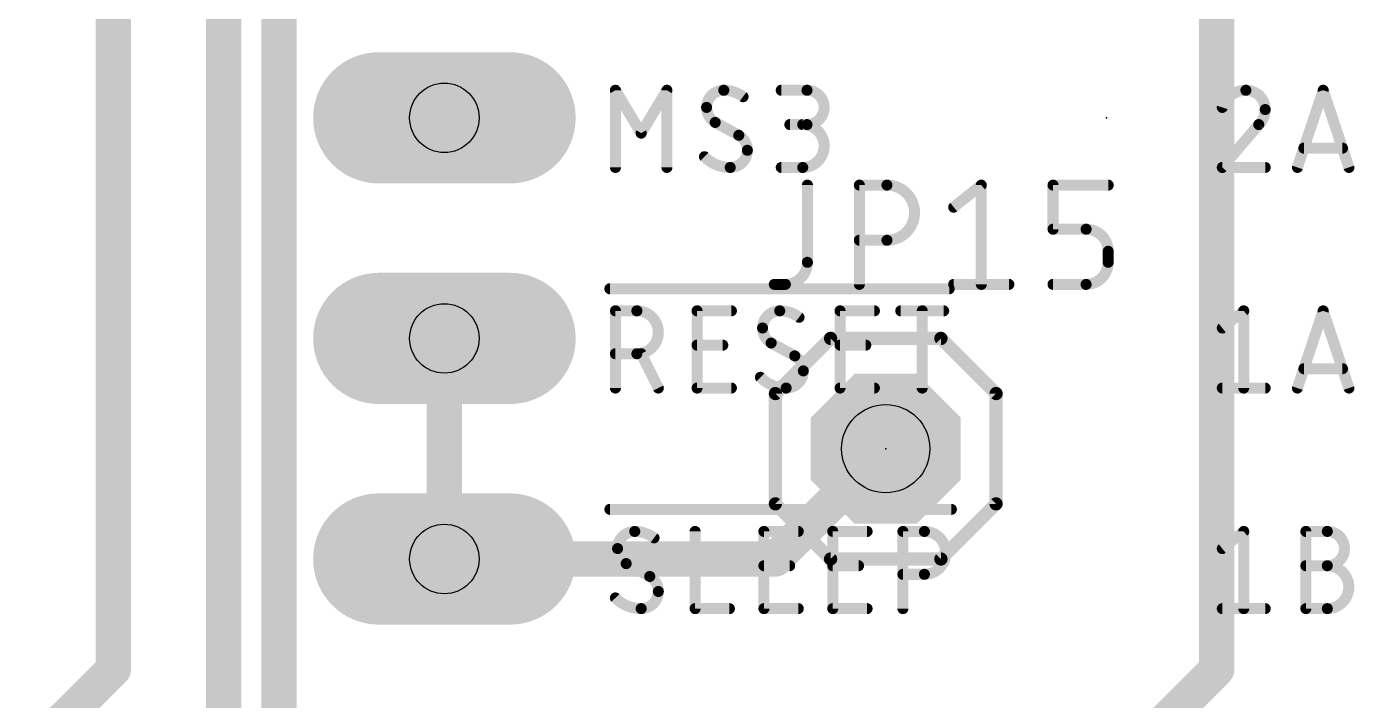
# Model space of a CAD drawing. Extents: x -0.44 to 7.02, y -0.01 to 4.84.
# Drawn here: x 1.611 to 2.212, y 2.086 to 2.391 of the extents above; entities that cross this region are included whole.
import ezdxf

# ---------------------------------------------------------------- set-up
doc = ezdxf.new("R2010")
doc.units = 0
for name, color, linetype in [('1', 12, 'CONTINUOUS'), ('17', 110, 'CONTINUOUS'), ('21', 253, 'CONTINUOUS'), ('23', 53, 'CONTINUOUS'), ('25', 253, 'CONTINUOUS'), ('29', 253, 'CONTINUOUS'), ('30', 253, 'CONTINUOUS'), ('44', 253, 'CONTINUOUS'), ('51', 253, 'CONTINUOUS')]:
    doc.layers.add(name, color=color, linetype=linetype)

# ---------------------------------------------------------------- blocks, each defined once
blk = doc.blocks.new('RECT')
blk.add_solid([(-0.5, -0.5), (0.5, -0.5), (-0.5, 0.5), (0.5, 0.5)])
blk = doc.blocks.new('OCTAGONP')
at = {"const_width": 0.5}
blk.add_lwpolyline([(-0.25, -0.103553), (-0.25, 0.103553), (-0.103553, 0.25), (0.103553, 0.25), (0.25, 0.103553), (0.25, -0.103553), (0.103553, -0.25), (-0.103553, -0.25), (-0.25, -0.103553), (-0.25, 0.103553)], dxfattribs=at)
blk = doc.blocks.new('LONGP100')
at = {"const_width": 1}
blk.add_lwpolyline([(-0.5, 0), (0.5, 0)], dxfattribs=at)
at = {"const_width": 0.5}
for points in [[(-0.5, 0.25, 1), (-0.5, -0.25)], [(0.5, -0.25, 1), (0.5, 0.25)]]:
    blk.add_lwpolyline(points, format="xyb", dxfattribs=at)

msp = doc.modelspace()

# ---------------------------------------------------------------- linework, layer by layer
at = {"layer": '1', "const_width": 0.016}
for points in [[(1.65, 2.1), (1.65, 2.8)], [(1.7, 2.65), (1.7, 2.07)], [(2.15, 2.45), (2.15, 2.1)], [(1.8, 2.25), (1.8, 2.15)], [(2, 2.2), (1.95, 2.15)], [(1.95, 2.15), (1.8, 2.15)], [(1.65, 2.1), (1.3, 1.75)], [(1.9, 1.85), (2.15, 2.1)]]:
    msp.add_lwpolyline(points, dxfattribs=at)
at = {"layer": '1', "const_width": 0.008}
for points in [[(1.804, 2.25, 1), (1.796, 2.25)], [(2.002828, 2.197172, 1), (1.997172, 2.202828)], [(1.8, 2.154, 1), (1.8, 2.146)], [(1.947172, 2.152828, 1), (1.952828, 2.147172)], [(1.95, 2.146, 1), (1.95, 2.154)], [(1.796, 2.15, 1), (1.804, 2.15)], [(1.652828, 2.097172, 1), (1.647172, 2.102828)], [(2.152828, 2.097172, 1), (2.147172, 2.102828)], [(1.646, 2.1, 1), (1.654, 2.1)], [(2.146, 2.1, 1), (2.154, 2.1)]]:
    msp.add_lwpolyline(points, format="xyb", dxfattribs=at)
at = {"layer": '21'}
for points, const_width in [([(1.725, 1.9), (1.725, 2.7)], 0.016), ([(1.8775, 2.3275), (1.8775, 2.3625)], 0.005), ([(1.8775, 2.3625), (1.889167, 2.343055)], 0.005), ([(1.889167, 2.343055), (1.900833, 2.3625)], 0.005), ([(1.900833, 2.3625), (1.900833, 2.3275)], 0.005), ([(1.952644, 2.3625), (1.964311, 2.3625)], 0.005), ([(2.186555, 2.3275), (2.198222, 2.3625)], 0.005), ([(2.198222, 2.3625), (2.209889, 2.3275)], 0.005), ([(1.9334, 2.342083), (1.922705, 2.347917)], 0.005), ([(1.964311, 2.346944), (1.956533, 2.346944)], 0.005), ([(2.169028, 2.346944), (2.1525, 2.3275)], 0.005), ([(2.206972, 2.33625), (2.189472, 2.33625)], 0.005), ([(1.952644, 2.3275), (1.962367, 2.3275)], 0.005), ([(2.1525, 2.3275), (2.171944, 2.3275)], 0.005), ([(1.875, 2.2725), (2.028747, 2.2725)], 0.005), ([(1.8775, 2.2275), (1.8775, 2.2625)], 0.005), ([(1.8775, 2.2625), (1.887222, 2.2625)], 0.005), ([(1.914494, 2.2275), (1.914494, 2.2625)], 0.005), ([(1.914494, 2.2625), (1.930049, 2.2625)], 0.005), ([(1.979294, 2.2275), (1.979294, 2.2625)], 0.005), ([(1.979294, 2.2625), (1.994849, 2.2625)], 0.005), ([(2.006802, 2.2625), (2.026247, 2.2625)], 0.005), ([(2.016524, 2.2275), (2.016524, 2.2625)], 0.005), ([(2.1525, 2.254722), (2.162222, 2.2625)], 0.005), ([(2.162222, 2.2625), (2.162222, 2.2275)], 0.005), ([(2.186555, 2.2275), (2.198222, 2.2625)], 0.005), ([(2.198222, 2.2625), (2.209889, 2.2275)], 0.005), ([(1.975, 2.25), (1.95, 2.225)], 0.006), ([(1.975, 2.25), (2.025, 2.25)], 0.006), ([(2.025, 2.25), (2.05, 2.225)], 0.006), ([(1.887222, 2.243055), (1.8775, 2.243055)], 0.005), ([(1.896944, 2.2275), (1.889167, 2.243055)], 0.005), ([(1.914494, 2.246944), (1.92616, 2.246944)], 0.005), ([(1.958758, 2.242083), (1.948064, 2.247917)], 0.005), ([(1.979294, 2.246944), (1.99096, 2.246944)], 0.005), ([(2.206972, 2.23625), (2.189472, 2.23625)], 0.005), ([(1.930049, 2.2275), (1.914494, 2.2275)], 0.005), ([(1.95, 2.225), (1.95, 2.175)], 0.006), ([(1.994849, 2.2275), (1.979294, 2.2275)], 0.005), ([(2.05, 2.225), (2.05, 2.175)], 0.006), ([(2.1525, 2.2275), (2.171944, 2.2275)], 0.005), ([(1.875, 2.1725), (2.029727, 2.1725)], 0.005), ([(1.95, 2.175), (1.975, 2.15)], 0.006), ([(2.05, 2.175), (2.025, 2.15)], 0.006), ([(1.913591, 2.1625), (1.913591, 2.1275)], 0.005), ([(1.944791, 2.1275), (1.944791, 2.1625)], 0.005), ([(1.944791, 2.1625), (1.960346, 2.1625)], 0.005), ([(1.975991, 2.1275), (1.975991, 2.1625)], 0.005), ([(1.975991, 2.1625), (1.991546, 2.1625)], 0.005), ([(2.007783, 2.1275), (2.007783, 2.1625)], 0.005), ([(2.007783, 2.1625), (2.017505, 2.1625)], 0.005), ([(2.1525, 2.154722), (2.162222, 2.1625)], 0.005), ([(2.162222, 2.1625), (2.162222, 2.1275)], 0.005), ([(2.190383, 2.1275), (2.190383, 2.1625)], 0.005), ([(2.190383, 2.1625), (2.200105, 2.1625)], 0.005), ([(1.893055, 2.142083), (1.882361, 2.147917)], 0.005), ([(1.944791, 2.146944), (1.956457, 2.146944)], 0.005), ([(2.025, 2.15), (1.975, 2.15)], 0.006), ([(1.975991, 2.146944), (1.987657, 2.146944)], 0.005), ([(2.190383, 2.146944), (2.200105, 2.146944)], 0.005), ([(2.017505, 2.143055), (2.007783, 2.143055)], 0.005), ([(1.913591, 2.1275), (1.929146, 2.1275)], 0.005), ([(1.960346, 2.1275), (1.944791, 2.1275)], 0.005), ([(1.991546, 2.1275), (1.975991, 2.1275)], 0.005), ([(2.1525, 2.1275), (2.171944, 2.1275)], 0.005), ([(2.200105, 2.1275), (2.190383, 2.1275)], 0.005)]:
    msp.add_lwpolyline(points, dxfattribs=dict(at, const_width=const_width))
for points, const_width in [([(1.87875, 2.3625, 1), (1.87625, 2.3625)], 0.0025), ([(1.878572, 2.363143, 1), (1.876428, 2.361857)], 0.0025), ([(1.902083, 2.3625, 1), (1.899583, 2.3625)], 0.0025), ([(1.901905, 2.361857, 1), (1.899761, 2.363143)], 0.0025), ([(1.926594, 2.3625, 0.414214), (1.918817, 2.354722)], 0.005), ([(1.935344, 2.359583, 0.162279), (1.926594, 2.3625)], 0.005), ([(1.926594, 2.36375, 1), (1.926594, 2.36125)], 0.0025), ([(1.926594, 2.36125, 1), (1.926594, 2.36375)], 0.0025), ([(1.952644, 2.36375, 1), (1.952644, 2.36125)], 0.0025), ([(1.964311, 2.346944, 1), (1.964311, 2.3625)], 0.005), ([(1.964311, 2.36375, 1), (1.964311, 2.36125)], 0.0025), ([(1.964311, 2.36125, 1), (1.964311, 2.36375)], 0.0025), ([(2.163194, 2.3625, 0.325185), (2.1525, 2.354722)], 0.005), ([(2.171944, 2.35375, 0.414214), (2.163194, 2.3625)], 0.005), ([(2.163194, 2.36375, 1), (2.163194, 2.36125)], 0.0025), ([(2.163194, 2.36125, 1), (2.163194, 2.36375)], 0.0025), ([(2.199408, 2.362895, 1), (2.197036, 2.362105)], 0.0025), ([(2.199408, 2.362105, 1), (2.197036, 2.362895)], 0.0025), ([(1.934594, 2.358583, 1), (1.936094, 2.360583)], 0.0025), ([(1.918817, 2.354722, 0.265564), (1.922705, 2.347917)], 0.005), ([(1.920067, 2.354722, 1), (1.917567, 2.354722)], 0.0025), ([(1.917567, 2.354722, 1), (1.920067, 2.354722)], 0.0025), ([(2.151311, 2.355107, 1), (2.153689, 2.354337)], 0.0025), ([(2.169028, 2.346944, 0.205257), (2.171944, 2.35375)], 0.005), ([(2.173194, 2.35375, 1), (2.170694, 2.35375)], 0.0025), ([(2.170694, 2.35375, 1), (2.173194, 2.35375)], 0.0025), ([(1.923304, 2.349014, 1), (1.922107, 2.346819)], 0.0025), ([(1.922071, 2.34684, 1), (1.92334, 2.348994)], 0.0025), ([(1.956533, 2.348194, 1), (1.956533, 2.345694)], 0.0025), ([(1.962367, 2.3275, 1), (1.962367, 2.346944)], 0.005), ([(1.962367, 2.348194, 1), (1.962367, 2.345694)], 0.0025), ([(1.964311, 2.348194, 1), (1.964311, 2.345694)], 0.0025), ([(1.964311, 2.345694, 1), (1.964311, 2.348194)], 0.0025), ([(2.168166, 2.34785, 1), (2.16989, 2.346039)], 0.0025), ([(2.16998, 2.346135, 1), (2.168075, 2.347754)], 0.0025), ([(1.888095, 2.343699, 1), (1.890238, 2.342412)], 0.0025), ([(1.888095, 2.342412, 1), (1.890238, 2.343699)], 0.0025), ([(1.934034, 2.34316, 1), (1.932765, 2.341006)], 0.0025), ([(1.937289, 2.335278, 0.265561), (1.9334, 2.342083)], 0.005), ([(1.932801, 2.340986, 1), (1.933998, 2.343181)], 0.0025), ([(1.917844, 2.332361, 0.199993), (1.929511, 2.3275)], 0.005), ([(1.918732, 2.333241, 1), (1.916957, 2.331481)], 0.0025), ([(1.929511, 2.3275, 0.414218), (1.937289, 2.335278)], 0.005), ([(1.938539, 2.335278, 1), (1.936039, 2.335278)], 0.0025), ([(1.936039, 2.335278, 1), (1.938539, 2.335278)], 0.0025), ([(2.189472, 2.3375, 1), (2.189472, 2.335)], 0.0025), ([(2.206972, 2.335, 1), (2.206972, 2.3375)], 0.0025), ([(1.87625, 2.3275, 1), (1.87875, 2.3275)], 0.0025), ([(1.899583, 2.3275, 1), (1.902083, 2.3275)], 0.0025), ([(1.929511, 2.32875, 1), (1.929511, 2.32625)], 0.0025), ([(1.929511, 2.32625, 1), (1.929511, 2.32875)], 0.0025), ([(1.952644, 2.32875, 1), (1.952644, 2.32625)], 0.0025), ([(1.962367, 2.32875, 1), (1.962367, 2.32625)], 0.0025), ([(1.962367, 2.32625, 1), (1.962367, 2.32875)], 0.0025), ([(2.1525, 2.32875, 1), (2.1525, 2.32625)], 0.0025), ([(2.151548, 2.32831, 1), (2.153452, 2.32669)], 0.0025), ([(2.171944, 2.32625, 1), (2.171944, 2.32875)], 0.0025), ([(2.18537, 2.327895, 1), (2.187741, 2.327105)], 0.0025), ([(2.208703, 2.327105, 1), (2.211075, 2.327895)], 0.0025), ([(1.875, 2.27375, 1), (1.875, 2.27125)], 0.0025), ([(2.028747, 2.27125, 1), (2.028747, 2.27375)], 0.0025), ([(1.87875, 2.2625, 1), (1.87625, 2.2625)], 0.0025), ([(1.8775, 2.26375, 1), (1.8775, 2.26125)], 0.0025), ([(1.887222, 2.243055, 1), (1.887222, 2.2625)], 0.005), ([(1.887222, 2.26375, 1), (1.887222, 2.26125)], 0.0025), ([(1.887222, 2.26125, 1), (1.887222, 2.26375)], 0.0025), ([(1.915744, 2.2625, 1), (1.913244, 2.2625)], 0.0025), ([(1.914494, 2.26375, 1), (1.914494, 2.26125)], 0.0025), ([(1.930049, 2.26125, 1), (1.930049, 2.26375)], 0.0025), ([(1.951953, 2.2625, 0.414214), (1.944175, 2.254722)], 0.005), ([(1.960703, 2.259583, 0.162279), (1.951953, 2.2625)], 0.005), ([(1.951953, 2.26375, 1), (1.951953, 2.26125)], 0.0025), ([(1.951953, 2.26125, 1), (1.951953, 2.26375)], 0.0025), ([(1.980544, 2.2625, 1), (1.978044, 2.2625)], 0.0025), ([(1.979294, 2.26375, 1), (1.979294, 2.26125)], 0.0025), ([(1.994849, 2.26125, 1), (1.994849, 2.26375)], 0.0025), ([(2.006802, 2.26375, 1), (2.006802, 2.26125)], 0.0025), ([(2.017774, 2.2625, 1), (2.015274, 2.2625)], 0.0025), ([(2.026247, 2.26125, 1), (2.026247, 2.26375)], 0.0025), ([(2.163472, 2.2625, 1), (2.160972, 2.2625)], 0.0025), ([(2.163003, 2.261524, 1), (2.161441, 2.263476)], 0.0025), ([(2.199408, 2.262895, 1), (2.197036, 2.262105)], 0.0025), ([(2.199408, 2.262105, 1), (2.197036, 2.262895)], 0.0025), ([(1.944175, 2.254722, 0.265564), (1.948064, 2.247917)], 0.005), ([(1.945425, 2.254722, 1), (1.942925, 2.254722)], 0.0025), ([(1.959953, 2.258583, 1), (1.961453, 2.260583)], 0.0025), ([(2.151719, 2.255698, 1), (2.153281, 2.253746)], 0.0025), ([(1.942925, 2.254722, 1), (1.945425, 2.254722)], 0.0025), ([(1.975, 2.2515, 1), (1.975, 2.2485)], 0.003), ([(1.976061, 2.248939, 1), (1.973939, 2.251061)], 0.003), ([(2.026061, 2.251061, 1), (2.023939, 2.248939)], 0.003), ([(2.025, 2.2485, 1), (2.025, 2.2515)], 0.003), ([(1.8775, 2.244305, 1), (1.8775, 2.241805)], 0.0025), ([(1.887222, 2.244305, 1), (1.887222, 2.241805)], 0.0025), ([(1.887222, 2.241805, 1), (1.887222, 2.244305)], 0.0025), ([(1.890285, 2.243615, 1), (1.888049, 2.242496)], 0.0025), ([(1.914494, 2.248194, 1), (1.914494, 2.245694)], 0.0025), ([(1.92616, 2.245694, 1), (1.92616, 2.248194)], 0.0025), ([(1.948662, 2.249014, 1), (1.947465, 2.246819)], 0.0025), ([(1.947429, 2.24684, 1), (1.948698, 2.248994)], 0.0025), ([(1.962647, 2.235278, 0.265561), (1.958758, 2.242083)], 0.005), ([(1.959393, 2.24316, 1), (1.958123, 2.241006)], 0.0025), ([(1.979294, 2.248194, 1), (1.979294, 2.245694)], 0.0025), ([(1.99096, 2.245694, 1), (1.99096, 2.248194)], 0.0025), ([(1.95816, 2.240986, 1), (1.959357, 2.243181)], 0.0025), ([(2.189472, 2.2375, 1), (2.189472, 2.235)], 0.0025), ([(2.206972, 2.235, 1), (2.206972, 2.2375)], 0.0025), ([(1.943203, 2.232361, 0.199993), (1.954869, 2.2275)], 0.005), ([(1.94409, 2.233241, 1), (1.942315, 2.231481)], 0.0025), ([(1.954869, 2.2275, 0.414218), (1.962647, 2.235278)], 0.005), ([(1.963897, 2.235278, 1), (1.961397, 2.235278)], 0.0025), ([(1.961397, 2.235278, 1), (1.963897, 2.235278)], 0.0025), ([(1.87625, 2.2275, 1), (1.87875, 2.2275)], 0.0025), ([(1.895826, 2.226941, 1), (1.898062, 2.228059)], 0.0025), ([(1.914494, 2.22875, 1), (1.914494, 2.22625)], 0.0025), ([(1.913244, 2.2275, 1), (1.915744, 2.2275)], 0.0025), ([(1.930049, 2.22625, 1), (1.930049, 2.22875)], 0.0025), ([(1.9515, 2.225, 1), (1.9485, 2.225)], 0.003), ([(1.948939, 2.226061, 1), (1.951061, 2.223939)], 0.003), ([(1.954869, 2.22875, 1), (1.954869, 2.22625)], 0.0025), ([(1.954869, 2.22625, 1), (1.954869, 2.22875)], 0.0025), ([(1.979294, 2.22875, 1), (1.979294, 2.22625)], 0.0025), ([(1.978044, 2.2275, 1), (1.980544, 2.2275)], 0.0025), ([(1.994849, 2.22625, 1), (1.994849, 2.22875)], 0.0025), ([(2.015274, 2.2275, 1), (2.017774, 2.2275)], 0.0025), ([(2.0515, 2.225, 1), (2.0485, 2.225)], 0.003), ([(2.048939, 2.223939, 1), (2.051061, 2.226061)], 0.003), ([(2.1525, 2.22875, 1), (2.1525, 2.22625)], 0.0025), ([(2.160972, 2.2275, 1), (2.163472, 2.2275)], 0.0025), ([(2.171944, 2.22625, 1), (2.171944, 2.22875)], 0.0025), ([(2.18537, 2.227895, 1), (2.187741, 2.227105)], 0.0025), ([(2.208703, 2.227105, 1), (2.211075, 2.227895)], 0.0025), ([(1.875, 2.17375, 1), (1.875, 2.17125)], 0.0025), ([(1.951061, 2.176061, 1), (1.948939, 2.173939)], 0.003), ([(1.9485, 2.175, 1), (1.9515, 2.175)], 0.003), ([(2.029727, 2.17125, 1), (2.029727, 2.17375)], 0.0025), ([(2.0485, 2.175, 1), (2.0515, 2.175)], 0.003), ([(2.051061, 2.173939, 1), (2.048939, 2.176061)], 0.003), ([(1.88625, 2.1625, 0.414214), (1.878472, 2.154722)], 0.005), ([(1.895, 2.159583, 0.162279), (1.88625, 2.1625)], 0.005), ([(1.88625, 2.16375, 1), (1.88625, 2.16125)], 0.0025), ([(1.88625, 2.16125, 1), (1.88625, 2.16375)], 0.0025), ([(1.89425, 2.158583, 1), (1.89575, 2.160583)], 0.0025), ([(1.914841, 2.1625, 1), (1.912341, 2.1625)], 0.0025), ([(1.946041, 2.1625, 1), (1.943541, 2.1625)], 0.0025), ([(1.944791, 2.16375, 1), (1.944791, 2.16125)], 0.0025), ([(1.960346, 2.16125, 1), (1.960346, 2.16375)], 0.0025), ([(1.977241, 2.1625, 1), (1.974741, 2.1625)], 0.0025), ([(1.975991, 2.16375, 1), (1.975991, 2.16125)], 0.0025), ([(1.991546, 2.16125, 1), (1.991546, 2.16375)], 0.0025), ([(2.009033, 2.1625, 1), (2.006533, 2.1625)], 0.0025), ([(2.007783, 2.16375, 1), (2.007783, 2.16125)], 0.0025), ([(2.017505, 2.143055, 1), (2.017505, 2.1625)], 0.005), ([(2.017505, 2.16375, 1), (2.017505, 2.16125)], 0.0025), ([(2.017505, 2.16125, 1), (2.017505, 2.16375)], 0.0025), ([(2.163472, 2.1625, 1), (2.160972, 2.1625)], 0.0025), ([(2.163003, 2.161524, 1), (2.161441, 2.163476)], 0.0025), ([(2.191633, 2.1625, 1), (2.189133, 2.1625)], 0.0025), ([(2.190383, 2.16375, 1), (2.190383, 2.16125)], 0.0025), ([(2.200105, 2.146944, 1), (2.200105, 2.1625)], 0.005), ([(2.200105, 2.16375, 1), (2.200105, 2.16125)], 0.0025), ([(2.200105, 2.16125, 1), (2.200105, 2.16375)], 0.0025), ([(1.878472, 2.154722, 0.265564), (1.882361, 2.147917)], 0.005), ([(1.879722, 2.154722, 1), (1.877222, 2.154722)], 0.0025), ([(1.877222, 2.154722, 1), (1.879722, 2.154722)], 0.0025), ([(2.151719, 2.155698, 1), (2.153281, 2.153746)], 0.0025), ([(1.88296, 2.149014, 1), (1.881763, 2.146819)], 0.0025), ([(1.881726, 2.14684, 1), (1.882996, 2.148994)], 0.0025), ([(1.944791, 2.148194, 1), (1.944791, 2.145694)], 0.0025), ([(1.956457, 2.145694, 1), (1.956457, 2.148194)], 0.0025), ([(1.975, 2.1515, 1), (1.975, 2.1485)], 0.003), ([(1.973939, 2.148939, 1), (1.976061, 2.151061)], 0.003), ([(1.975991, 2.148194, 1), (1.975991, 2.145694)], 0.0025), ([(1.987657, 2.145694, 1), (1.987657, 2.148194)], 0.0025), ([(2.023939, 2.151061, 1), (2.026061, 2.148939)], 0.003), ([(2.025, 2.1485, 1), (2.025, 2.1515)], 0.003), ([(2.190383, 2.148194, 1), (2.190383, 2.145694)], 0.0025), ([(2.200105, 2.1275, 1), (2.200105, 2.146944)], 0.005), ([(2.200105, 2.148194, 1), (2.200105, 2.145694)], 0.0025), ([(2.200105, 2.148194, 1), (2.200105, 2.145694)], 0.0025), ([(2.200105, 2.145694, 1), (2.200105, 2.148194)], 0.0025), ([(1.896944, 2.135278, 0.265561), (1.893055, 2.142083)], 0.005), ([(1.89369, 2.14316, 1), (1.892421, 2.141006)], 0.0025), ([(1.892457, 2.140986, 1), (1.893654, 2.143181)], 0.0025), ([(2.007783, 2.144305, 1), (2.007783, 2.141805)], 0.0025), ([(2.017505, 2.144305, 1), (2.017505, 2.141805)], 0.0025), ([(2.017505, 2.141805, 1), (2.017505, 2.144305)], 0.0025), ([(1.889167, 2.1275, 0.414218), (1.896944, 2.135278)], 0.005), ([(1.898194, 2.135278, 1), (1.895694, 2.135278)], 0.0025), ([(1.895694, 2.135278, 1), (1.898194, 2.135278)], 0.0025), ([(1.8775, 2.132361, 0.199993), (1.889167, 2.1275)], 0.005), ([(1.878388, 2.133241, 1), (1.876612, 2.131481)], 0.0025), ([(1.889167, 2.12875, 1), (1.889167, 2.12625)], 0.0025), ([(1.889167, 2.12625, 1), (1.889167, 2.12875)], 0.0025), ([(1.913591, 2.12875, 1), (1.913591, 2.12625)], 0.0025), ([(1.912341, 2.1275, 1), (1.914841, 2.1275)], 0.0025), ([(1.929146, 2.12625, 1), (1.929146, 2.12875)], 0.0025), ([(1.944791, 2.12875, 1), (1.944791, 2.12625)], 0.0025), ([(1.943541, 2.1275, 1), (1.946041, 2.1275)], 0.0025), ([(1.960346, 2.12625, 1), (1.960346, 2.12875)], 0.0025), ([(1.975991, 2.12875, 1), (1.975991, 2.12625)], 0.0025), ([(1.974741, 2.1275, 1), (1.977241, 2.1275)], 0.0025), ([(1.991546, 2.12625, 1), (1.991546, 2.12875)], 0.0025), ([(2.006533, 2.1275, 1), (2.009033, 2.1275)], 0.0025), ([(2.1525, 2.12875, 1), (2.1525, 2.12625)], 0.0025), ([(2.160972, 2.1275, 1), (2.163472, 2.1275)], 0.0025), ([(2.171944, 2.12625, 1), (2.171944, 2.12875)], 0.0025), ([(2.190383, 2.12875, 1), (2.190383, 2.12625)], 0.0025), ([(2.189133, 2.1275, 1), (2.191633, 2.1275)], 0.0025), ([(2.200105, 2.12875, 1), (2.200105, 2.12625)], 0.0025), ([(2.200105, 2.12625, 1), (2.200105, 2.12875)], 0.0025)]:
    msp.add_lwpolyline(points, format="xyb", dxfattribs=dict(at, const_width=const_width))
at = {"layer": '23'}
for p in [(2.1, 2.35), (2, 2.2)]:
    msp.add_point(p, dxfattribs=at)
at = {"layer": '25', "const_width": 0.005}
for points in [[(1.9645, 2.3195), (1.9645, 2.2845)], [(1.988044, 2.2745), (1.988044, 2.3195)], [(1.988044, 2.3195), (2.000544, 2.3195)], [(2.030794, 2.3095), (2.043294, 2.3195)], [(2.043294, 2.3195), (2.043294, 2.2745)], [(2.075794, 2.2995), (2.075794, 2.3195)], [(2.075794, 2.3195), (2.100794, 2.3195)], [(2.090794, 2.2995), (2.075794, 2.2995)], [(2.000544, 2.2945), (1.988044, 2.2945)], [(2.100794, 2.2845), (2.100794, 2.2895)], [(1.9545, 2.2745), (1.9495, 2.2745)], [(2.030794, 2.2745), (2.055794, 2.2745)], [(2.075794, 2.2745), (2.090794, 2.2745)]]:
    msp.add_lwpolyline(points, dxfattribs=at)
at = {"layer": '25'}
for points, const_width in [([(1.96575, 2.3195, 1), (1.96325, 2.3195)], 0.0025), ([(1.989294, 2.3195, 1), (1.986794, 2.3195)], 0.0025), ([(1.988044, 2.32075, 1), (1.988044, 2.31825)], 0.0025), ([(2.000544, 2.2945, 1), (2.000544, 2.3195)], 0.005), ([(2.000544, 2.32075, 1), (2.000544, 2.31825)], 0.0025), ([(2.000544, 2.31825, 1), (2.000544, 2.32075)], 0.0025), ([(2.044544, 2.3195, 1), (2.042044, 2.3195)], 0.0025), ([(2.044075, 2.318524, 1), (2.042513, 2.320476)], 0.0025), ([(2.077044, 2.3195, 1), (2.074544, 2.3195)], 0.0025), ([(2.075794, 2.32075, 1), (2.075794, 2.31825)], 0.0025), ([(2.100794, 2.31825, 1), (2.100794, 2.32075)], 0.0025), ([(2.030013, 2.310476, 1), (2.031575, 2.308524)], 0.0025), ([(2.075794, 2.30075, 1), (2.075794, 2.29825)], 0.0025), ([(2.074544, 2.2995, 1), (2.077044, 2.2995)], 0.0025), ([(2.100794, 2.2895, 0.414214), (2.090794, 2.2995)], 0.005), ([(2.090794, 2.30075, 1), (2.090794, 2.29825)], 0.0025), ([(2.090794, 2.29825, 1), (2.090794, 2.30075)], 0.0025), ([(1.988044, 2.29575, 1), (1.988044, 2.29325)], 0.0025), ([(2.000544, 2.29575, 1), (2.000544, 2.29325)], 0.0025), ([(2.000544, 2.29325, 1), (2.000544, 2.29575)], 0.0025), ([(1.9545, 2.2745, 0.414214), (1.9645, 2.2845)], 0.005), ([(1.96575, 2.2845, 1), (1.96325, 2.2845)], 0.0025), ([(2.090794, 2.2745, 0.414214), (2.100794, 2.2845)], 0.005), ([(2.102044, 2.2895, 1), (2.099544, 2.2895)], 0.0025), ([(2.099544, 2.2895, 1), (2.102044, 2.2895)], 0.0025), ([(2.102044, 2.2845, 1), (2.099544, 2.2845)], 0.0025), ([(1.96325, 2.2845, 1), (1.96575, 2.2845)], 0.0025), ([(2.099544, 2.2845, 1), (2.102044, 2.2845)], 0.0025), ([(1.9495, 2.27575, 1), (1.9495, 2.27325)], 0.0025), ([(1.9545, 2.27575, 1), (1.9545, 2.27325)], 0.0025), ([(1.9545, 2.27325, 1), (1.9545, 2.27575)], 0.0025), ([(1.986794, 2.2745, 1), (1.989294, 2.2745)], 0.0025), ([(2.030794, 2.27575, 1), (2.030794, 2.27325)], 0.0025), ([(2.042044, 2.2745, 1), (2.044544, 2.2745)], 0.0025), ([(2.055794, 2.27325, 1), (2.055794, 2.27575)], 0.0025), ([(2.075794, 2.27575, 1), (2.075794, 2.27325)], 0.0025), ([(2.090794, 2.27575, 1), (2.090794, 2.27325)], 0.0025), ([(2.090794, 2.27325, 1), (2.090794, 2.27575)], 0.0025)]:
    msp.add_lwpolyline(points, format="xyb", dxfattribs=dict(at, const_width=const_width))
at = {"layer": '44'}
for centre, radius in [((1.8, 2.35), 0.015748), ((1.8, 2.25), 0.015748), ((2, 2.2), 0.02), ((1.8, 2.15), 0.015748)]:
    msp.add_circle(centre, radius, dxfattribs=at)

# ---------------------------------------------------------------- block references
at = {"layer": '17'}
for name, p, xscale, yscale in [('LONGP100', (1.8, 2.35), 0.051496, 0.051496), ('LONGP100', (1.8, 2.35), 0.051496, 0.051496), ('LONGP100', (1.8, 2.25), 0.051496, 0.051496), ('LONGP100', (1.8, 2.25), 0.051496, 0.051496), ('OCTAGONP', (2, 2.2), 0.06, 0.06), ('OCTAGONP', (2, 2.2), 0.06, 0.06), ('LONGP100', (1.8, 2.15), 0.051496, 0.051496), ('LONGP100', (1.8, 2.15), 0.051496, 0.051496)]:
    msp.add_blockref(name, p, dxfattribs=dict(at, xscale=xscale, yscale=yscale))
at = {"layer": '29'}
for name, p, xscale, yscale in [('LONGP100', (1.8, 2.35), 0.059496, 0.059496), ('LONGP100', (1.8, 2.25), 0.059496, 0.059496), ('OCTAGONP', (2, 2.2), 0.068, 0.068), ('LONGP100', (1.8, 2.15), 0.059496, 0.059496)]:
    msp.add_blockref(name, p, dxfattribs=dict(at, xscale=xscale, yscale=yscale))
at = {"layer": '30'}
for name, p, xscale, yscale in [('LONGP100', (1.8, 2.35), 0.059496, 0.059496), ('LONGP100', (1.8, 2.25), 0.059496, 0.059496), ('OCTAGONP', (2, 2.2), 0.068, 0.068), ('LONGP100', (1.8, 2.15), 0.059496, 0.059496)]:
    msp.add_blockref(name, p, dxfattribs=dict(at, xscale=xscale, yscale=yscale))
at = {"layer": '51', "xscale": 0.02, "yscale": 0.02}
msp.add_blockref('RECT', (2, 2.2), dxfattribs=at)

doc.saveas('drawing.dxf')
